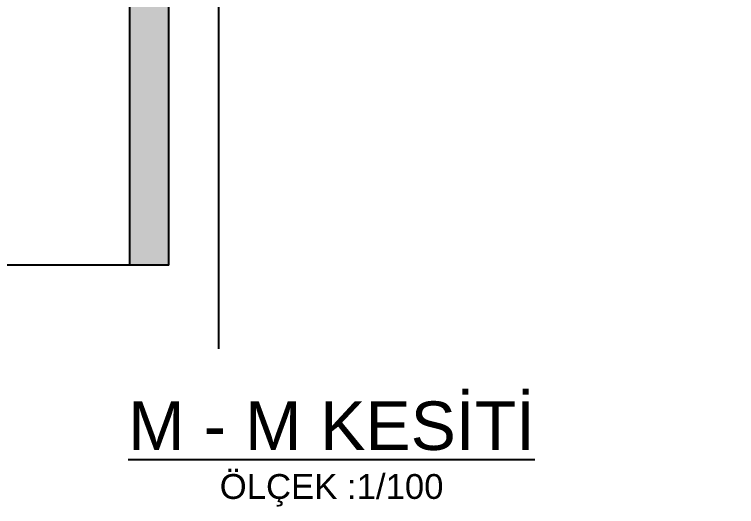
# Model space of a CAD drawing. Header units: inches. Extents: x 400392 to 401495, y 4543971 to 4544133.
# Drawn here: x 401482.98 to 401492.28, y 4544031.74 to 4544038.08 of the extents above; entities that cross this region are included whole.
import ezdxf
from ezdxf.enums import TextEntityAlignment as Align

# ---------------------------------------------------------------- set-up
doc = ezdxf.new("R2010")
doc.units = ezdxf.units.IN
doc.header["$MEASUREMENT"] = 0
doc.linetypes.add('AKS', pattern=[3, 2.5, -0.25, 0, -0.25])
doc.linetypes.add('HIDDEN', pattern=[0.375, 0.25, -0.125])
for name, color, linetype in [('aks prota', 2, 'AKS'), ('kesit prota', 1, 'Continuous'), ('kesit tarama prota', 252, 'Continuous'), ('merdiven prota', 2, 'Continuous'), ('t35 prota', 3, 'Continuous'), ('tplan prota', 7, 'Continuous')]:
    doc.layers.add(name, color=color, linetype=linetype)
doc.styles.add('Arial', font='Arial.ttf')

msp = doc.modelspace()

# ---------------------------------------------------------------- hatches: boundary and pattern name
at = {"layer": 'kesit tarama prota'}
h = msp.add_hatch(color=256, dxfattribs=at)
h.dxf.hatch_style = 1
h.paths.add_polyline_path([(401485.4784, 4544039.7619), (401489.325, 4544041.9419), (401489.325, 4544042.1729), (401489.027, 4544042.1729), (401489.027, 4544042.0029), (401488.727, 4544042.0029), (401488.727, 4544041.8329), (401488.427, 4544041.8329), (401488.427, 4544041.6629), (401488.127, 4544041.6629), (401488.127, 4544041.4929), (401487.827, 4544041.4929), (401487.827, 4544041.3228), (401487.527, 4544041.3228), (401487.527, 4544041.1528), (401487.227, 4544041.1528), (401487.227, 4544040.9828), (401486.927, 4544040.9828), (401486.927, 4544040.8128), (401486.627, 4544040.8128), (401486.627, 4544040.6428), (401486.327, 4544040.6428), (401486.327, 4544040.4728), (401486.027, 4544040.4728), (401486.027, 4544040.3027), (401485.727, 4544040.3027), (401485.727, 4544040.1327), (401485.427, 4544040.1327), (401485.427, 4544039.9627), (401485.127, 4544039.9627), (401485.127, 4544039.7927), (401484.827, 4544039.7927), (401484.827, 4544039.6227), (401484.527, 4544039.6227), (401484.527, 4544039.4527), (401483.0643, 4544039.4527), (401483.0643, 4544039.2527), (401484.467, 4544039.2527), (401484.467, 4544034.8457), (401484.968, 4544034.8457), (401484.968, 4544038.5619), (401492.2807, 4544038.5619), (401492.2807, 4544039.7619), (401489.627, 4544039.7619), (401489.627, 4544042.3219), (401489.4444, 4544042.3219), (401489.4444, 4544042.2024), (401489.325, 4544042.2024), (401489.325, 4544039.7619)])

# ---------------------------------------------------------------- linework, layer by layer
at = {"layer": 'aks prota', "ltscale": 10}
msp.add_line((401485.6143, 4544033.7692), (401485.6143, 4544043.417), dxfattribs=at)
at = {"layer": 'kesit prota', "color": 1}
for points in [[(401484.467, 4544034.8457), (401484.467, 4544039.2527)], [(401484.968, 4544034.8457), (401484.968, 4544038.5619), (401492.2807, 4544038.5619)]]:
    msp.add_lwpolyline(points, dxfattribs=at)
at = {"layer": 'merdiven prota', "linetype": 'HIDDEN', "ltscale": 10}
msp.add_lwpolyline([(401484.968, 4544034.8457), (401480.4643, 4544034.8457)], dxfattribs=at)

# ---------------------------------------------------------------- texts
at = {"layer": 't35 prota', "style": 'Arial'}
msp.add_text('ÖLÇEK :1/100', height=0.32, dxfattribs=at).set_placement((401487.0645, 4544031.979), align=Align.MIDDLE)
at = {"layer": 'tplan prota', "style": 'Arial'}
msp.add_text('%%UM - M KESİTİ', height=0.625, dxfattribs=at).set_placement((401487.0645, 4544032.854), align=Align.MIDDLE)

doc.saveas('drawing.dxf')
